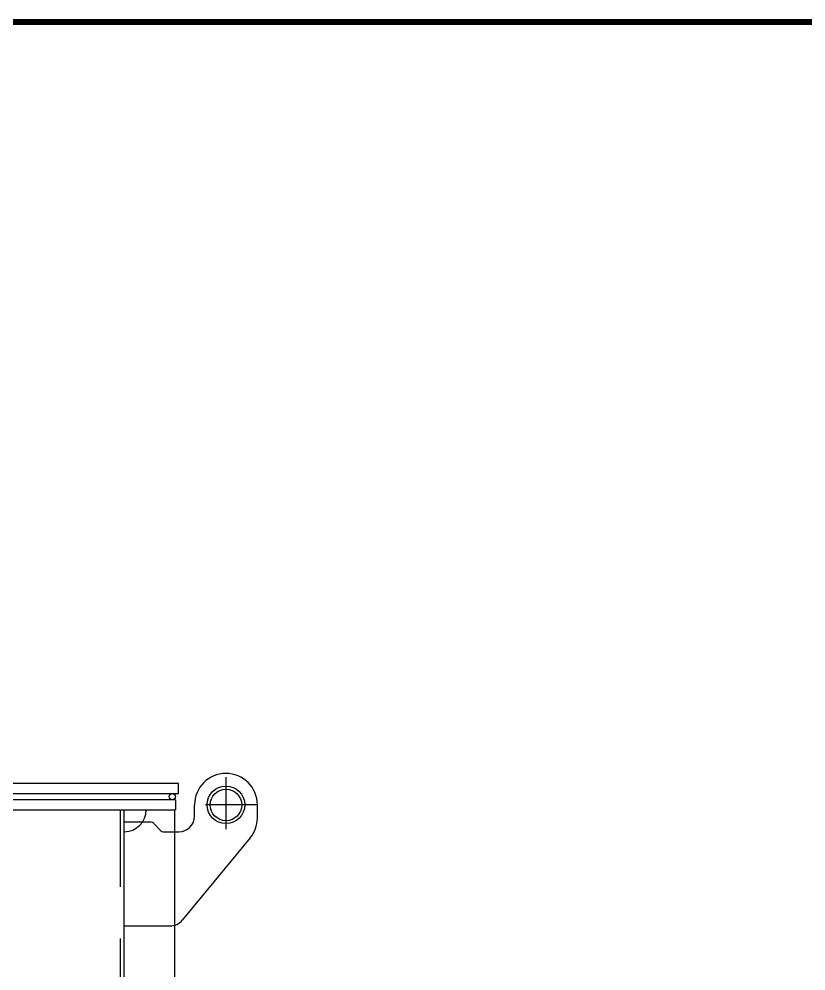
# Model space of a CAD drawing. Header units: millimetres. Extents: x 170275 to 421125, y -418833 to -203687.
# Drawn here: x 174083 to 175336, y -205468 to -203952 of the extents above; entities that cross this region are included whole.
import ezdxf

# ---------------------------------------------------------------- set-up
doc = ezdxf.new("R2010")
doc.units = ezdxf.units.MM
doc.header["$LTSCALE"] = 13
doc.linetypes.add('CENTERX2', pattern=[101.6, 63.5, -12.7, 12.7, -12.7])
doc.linetypes.add('HIDDEN', pattern=[9.525, 6.35, -3.175])
doc.layers.add('1', color=4, linetype='Continuous')
doc.layers.add('3', color=6, linetype='HIDDEN')
doc.layers.add('标注、文本', color=3, linetype='Continuous', lineweight=25)

msp = doc.modelspace()

# ---------------------------------------------------------------- linework, layer by layer
at = {"layer": '1'}
for p, q in [((174337.11, -205169.51), (172222.11, -205169.51)), ((174337.11, -205185.51), (174337.11, -205169.51)), ((172222.11, -205185.51), (174337.11, -205185.51)), ((174332.11, -205195.51), (172227.11, -205195.51)), ((174332.11, -205195.51), (174332.11, -205211.51)), ((172227.11, -205211.51), (174332.11, -205211.51)), ((174250.61, -207290.51), (174250.61, -205211.51)), ((174285.61, -205211.51), (174330.61, -205211.51)), ((174330.61, -205211.51), (174330.61, -207231.57))]:
    msp.add_line(p, q, dxfattribs=at)
at = {"layer": '1', "color": 1, "linetype": 'CENTERX2', "lineweight": -3, "ltscale": 0.1}
for p, q in [((174412.61, -205159.67), (174412.61, -205247.61)), ((174462.61, -205203.64), (174362.61, -205203.64))]:
    msp.add_line(p, q, dxfattribs=at)
at = {"layer": '1', "const_width": 9.42}
msp.add_lwpolyline([(170974.37, -211383.37), (181307.81, -211383.37), (181307.81, -203956.21), (170974.37, -203956.21), (170974.37, -211383.37)], dxfattribs=at)
at = {"layer": '1'}
msp.add_circle((174327.11, -205190.51), 5, dxfattribs=at)
msp.add_arc((174250.61, -205211.51), 35, 270, 0, dxfattribs=at)
at = {"layer": '3', "ltscale": 2}
for p, q in [((174244.61, -207315.51), (174244.61, -205211.51)), ((174250.61, -207315.51), (174250.61, -205211.51))]:
    msp.add_line(p, q, dxfattribs=at)
at = {"layer": '标注、文本', "color": 4, "lineweight": 30}
for p, q in [((174362.61, -205221.63), (174362.61, -205203.64)), ((174462.61, -205224.64), (174462.61, -205203.65)), ((174293.52, -205231.51), (174250.61, -205231.51)), ((174309.08, -205245.15), (174297.08, -205233)), ((174312.64, -205246.63), (174337.61, -205246.63)), ((174451.19, -205256.45), (174343.11, -205387.53)), ((174250.61, -205396.63), (174323.82, -205396.63))]:
    msp.add_line(p, q, dxfattribs=at)
for centre, radius in [((174412.61, -205203.64), 30), ((174412.61, -205203.89), 25)]:
    msp.add_circle(centre, radius, dxfattribs=at)
for centre, radius, start, end in [((174412.61, -205203.65), 50, 90, 180), ((174412.61, -205203.65), 50, 360, 90), ((174337.61, -205221.63), 25, 270, 360), ((174412.61, -205224.64), 50, 320.49414, 360), ((174293.52, -205236.51), 5, 44.66809, 90), ((174312.64, -205241.63), 5, 224.66809, 270), ((174323.82, -205371.63), 25, 270, 320.49414)]:
    msp.add_arc(centre, radius, start, end, dxfattribs=at)

doc.saveas('drawing.dxf')
